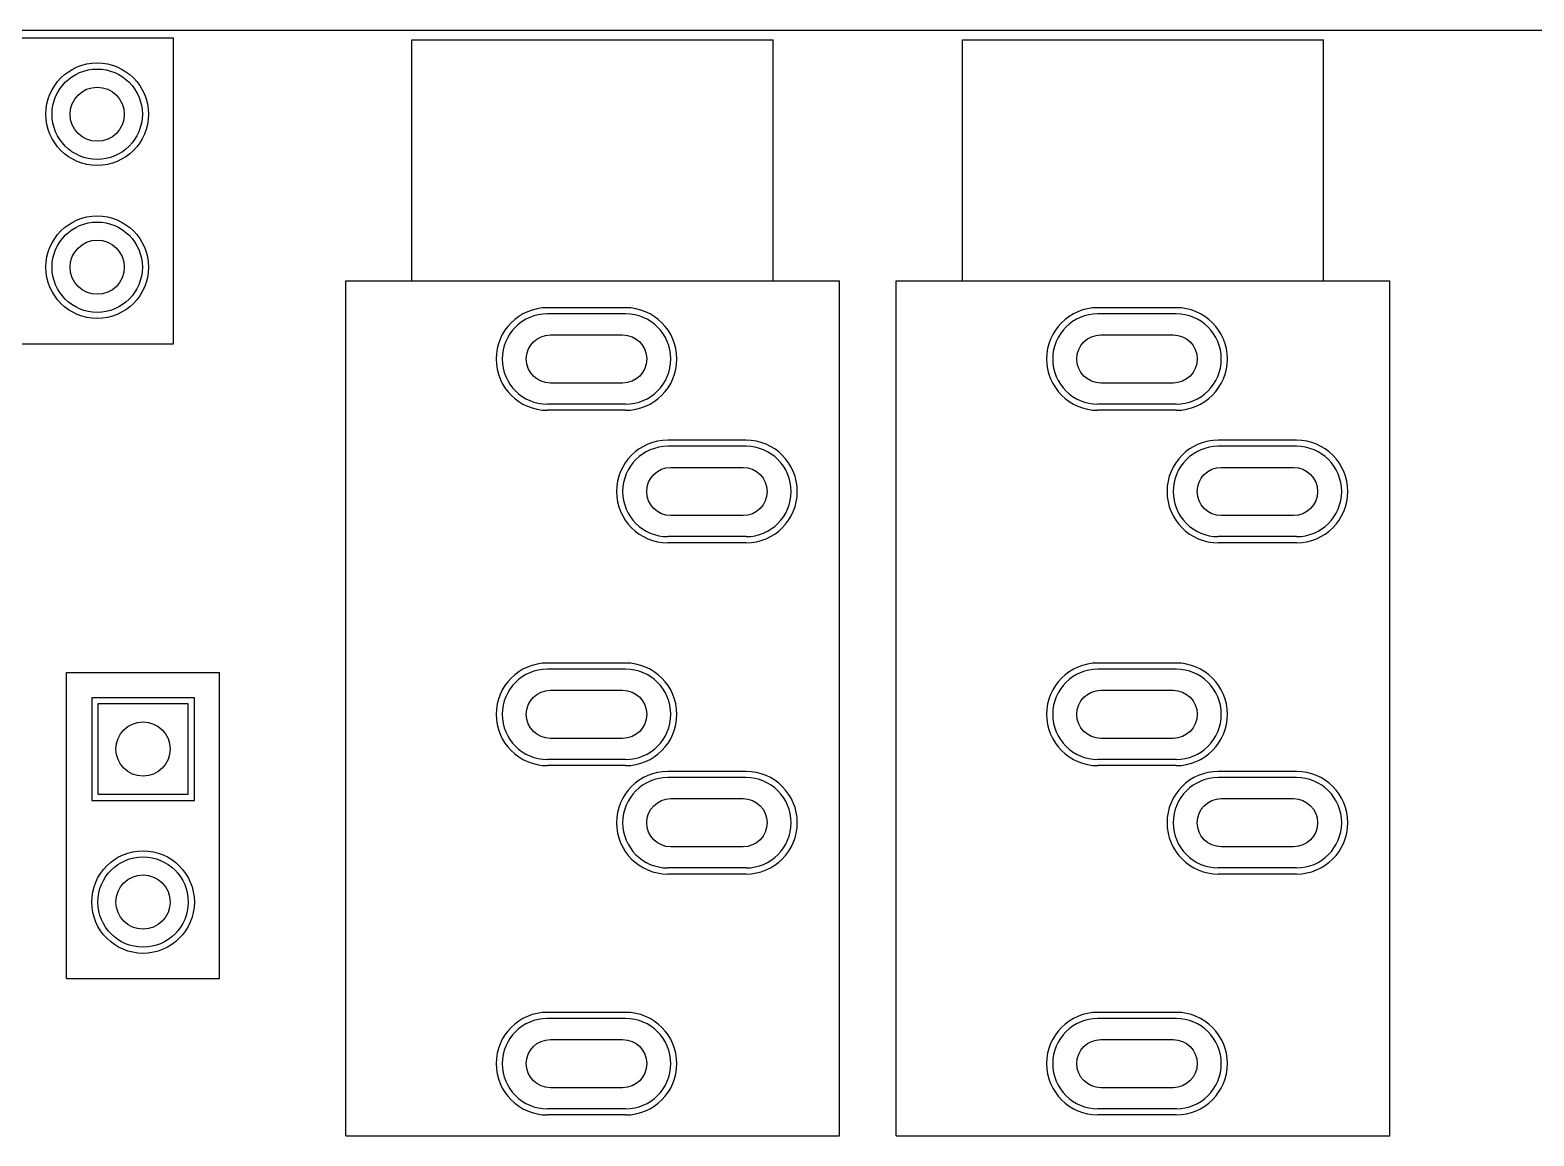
# Model space of a CAD drawing. Header units: millimetres. Extents: x -1 to 143, y -1 to 92.
# Drawn here: x 66.07 to 91.05, y 73.21 to 91.57 of the extents above; entities that cross this region are included whole.
import ezdxf

# ---------------------------------------------------------------- set-up
doc = ezdxf.new("R2010")
doc.units = ezdxf.units.MM
for name, color, linetype in [('BottomLayer', 5, 'Continuous'), ('BottomSolder', 6, 'Continuous'), ('Mechanical1', 6, 'Continuous'), ('PadHoleLayer', 156, 'Continuous'), ('TopLayer', 1, 'Continuous'), ('TopOverlay', 2, 'Continuous'), ('TopSolder', 216, 'Continuous')]:
    doc.layers.add(name, color=color, linetype=linetype)

msp = doc.modelspace()

# ---------------------------------------------------------------- linework, layer by layer
at = {"layer": 'BottomLayer'}
for p, q in [((75.960986, 86.856062), (74.661014, 86.856062)), ((85.104986, 86.856316), (83.805014, 86.856316)), ((75.960986, 85.355938), (74.661014, 85.355938)), ((85.104986, 85.356192), (83.805014, 85.356192)), ((77.960982, 84.656168), (76.66101, 84.656168)), ((87.104982, 84.656168), (85.80501, 84.656168)), ((77.960982, 83.156044), (76.66101, 83.156044)), ((87.104982, 83.156044), (85.80501, 83.156044)), ((75.960986, 80.95615), (74.661014, 80.95615)), ((85.104986, 80.95615), (83.805014, 80.95615)), ((67.194938, 80.379062), (67.194938, 78.878938)), ((68.695062, 80.379062), (67.194938, 80.379062)), ((68.695062, 78.878938), (68.695062, 80.379062)), ((75.960986, 79.456026), (74.661014, 79.456026)), ((85.104986, 79.456026), (83.805014, 79.456026)), ((77.960982, 79.156052), (76.66101, 79.156052)), ((87.104982, 79.156306), (85.80501, 79.156306)), ((67.194938, 78.878938), (68.695062, 78.878938)), ((77.960982, 77.655928), (76.66101, 77.655928)), ((87.104982, 77.656182), (85.80501, 77.656182)), ((75.960986, 75.15606), (74.661014, 75.15606)), ((85.104986, 75.156314), (83.805014, 75.156314)), ((75.960986, 73.655936), (74.661014, 73.655936)), ((85.104986, 73.65619), (83.805014, 73.65619))]:
    msp.add_line(p, q, dxfattribs=at)
for centre in [(67.183, 90.17), (67.183, 87.63), (67.945, 77.089)]:
    msp.add_circle(centre, 0.750062, dxfattribs=at)
for centre, start, end in [((74.661014, 86.106), 90, 270), ((75.960986, 86.106), 270, 90), ((83.805014, 86.106254), 90, 270), ((85.104986, 86.106254), 270, 90), ((76.66101, 83.906106), 90, 270), ((77.960982, 83.906106), 270, 90), ((85.80501, 83.906106), 90, 270), ((87.104982, 83.906106), 270, 90), ((74.661014, 80.206088), 90, 270), ((75.960986, 80.206088), 270, 90), ((83.805014, 80.206088), 90, 270), ((85.104986, 80.206088), 270, 90), ((76.66101, 78.40599), 90, 270), ((77.960982, 78.40599), 270, 90), ((85.80501, 78.406244), 90, 270), ((87.104982, 78.406244), 270, 90), ((74.661014, 74.405998), 90, 270), ((75.960986, 74.405998), 270, 90), ((83.805014, 74.406252), 90, 270), ((85.104986, 74.406252), 270, 90)]:
    msp.add_arc(centre, 0.750062, start, end, dxfattribs=at)
at = {"layer": 'BottomSolder'}
for p, q in [((75.960986, 86.957662), (74.661014, 86.957662)), ((85.104986, 86.957916), (83.805014, 86.957916)), ((75.960986, 85.254338), (74.661014, 85.254338)), ((85.104986, 85.254592), (83.805014, 85.254592)), ((77.960982, 84.757768), (76.66101, 84.757768)), ((87.104982, 84.757768), (85.80501, 84.757768)), ((77.960982, 83.054444), (76.66101, 83.054444)), ((87.104982, 83.054444), (85.80501, 83.054444)), ((75.960986, 81.05775), (74.661014, 81.05775)), ((85.104986, 81.05775), (83.805014, 81.05775)), ((67.093338, 80.480662), (67.093338, 78.777338)), ((68.796662, 80.480662), (67.093338, 80.480662)), ((68.796662, 78.777338), (68.796662, 80.480662)), ((75.960986, 79.354426), (74.661014, 79.354426)), ((77.960982, 79.257652), (76.66101, 79.257652)), ((85.104986, 79.354426), (83.805014, 79.354426)), ((87.104982, 79.257906), (85.80501, 79.257906)), ((67.093338, 78.777338), (68.796662, 78.777338)), ((77.960982, 77.554328), (76.66101, 77.554328)), ((87.104982, 77.554582), (85.80501, 77.554582)), ((75.960986, 75.25766), (74.661014, 75.25766)), ((85.104986, 75.257914), (83.805014, 75.257914)), ((75.960986, 73.554336), (74.661014, 73.554336)), ((85.104986, 73.55459), (83.805014, 73.55459))]:
    msp.add_line(p, q, dxfattribs=at)
for centre in [(67.183, 90.17), (67.183, 87.63), (67.945, 77.089)]:
    msp.add_circle(centre, 0.851662, dxfattribs=at)
for centre, start, end in [((74.661014, 86.106), 90, 270), ((75.960986, 86.106), 270, 90), ((83.805014, 86.106254), 90, 270), ((85.104986, 86.106254), 270, 90), ((76.66101, 83.906106), 90, 270), ((77.960982, 83.906106), 270, 90), ((85.80501, 83.906106), 90, 270), ((87.104982, 83.906106), 270, 90), ((74.661014, 80.206088), 90, 270), ((75.960986, 80.206088), 270, 90), ((83.805014, 80.206088), 90, 270), ((85.104986, 80.206088), 270, 90), ((76.66101, 78.40599), 90, 270), ((77.960982, 78.40599), 270, 90), ((85.80501, 78.406244), 90, 270), ((87.104982, 78.406244), 270, 90), ((74.661014, 74.405998), 90, 270), ((75.960986, 74.405998), 270, 90), ((83.805014, 74.406252), 90, 270), ((85.104986, 74.406252), 270, 90)]:
    msp.add_arc(centre, 0.851662, start, end, dxfattribs=at)
at = {"layer": 'Mechanical1'}
msp.add_line((1.999996, 91.567), (136.049004, 91.567), dxfattribs=at)
at = {"layer": 'PadHoleLayer'}
for points in [[(74.711052, 86.50605), (75.910948, 86.50605, -1), (75.910948, 85.70595), (74.711052, 85.70595, -1)], [(83.855052, 86.506304), (85.054948, 86.506304, -1), (85.054948, 85.706204), (83.855052, 85.706204, -1)], [(76.711048, 84.306156), (77.910944, 84.306156, -1), (77.910944, 83.506056), (76.711048, 83.506056, -1)], [(85.855048, 84.306156), (87.054944, 84.306156, -1), (87.054944, 83.506056), (85.855048, 83.506056, -1)], [(74.711052, 80.606138), (75.910948, 80.606138, -1), (75.910948, 79.806038), (74.711052, 79.806038, -1)], [(83.855052, 80.606138), (85.054948, 80.606138, -1), (85.054948, 79.806038), (83.855052, 79.806038, -1)], [(76.711048, 78.80604), (77.910944, 78.80604, -1), (77.910944, 78.00594), (76.711048, 78.00594, -1)], [(85.855048, 78.806294), (87.054944, 78.806294, -1), (87.054944, 78.006194), (85.855048, 78.006194, -1)], [(74.711052, 74.806048), (75.910948, 74.806048, -1), (75.910948, 74.005948), (74.711052, 74.005948, -1)], [(83.855052, 74.806302), (85.054948, 74.806302, -1), (85.054948, 74.006202), (83.855052, 74.006202, -1)]]:
    msp.add_lwpolyline(points, format="xyb", close=True, dxfattribs=at)
for centre in [(67.183, 90.17), (67.183, 87.63), (67.945, 79.629), (67.945, 77.089)]:
    msp.add_circle(centre, 0.449961, dxfattribs=at)
at = {"layer": 'TopLayer'}
for p, q in [((75.960986, 86.856062), (74.661014, 86.856062)), ((85.104986, 86.856316), (83.805014, 86.856316)), ((75.960986, 85.355938), (74.661014, 85.355938)), ((85.104986, 85.356192), (83.805014, 85.356192)), ((77.960982, 84.656168), (76.66101, 84.656168)), ((87.104982, 84.656168), (85.80501, 84.656168)), ((77.960982, 83.156044), (76.66101, 83.156044)), ((87.104982, 83.156044), (85.80501, 83.156044)), ((75.960986, 80.95615), (74.661014, 80.95615)), ((85.104986, 80.95615), (83.805014, 80.95615)), ((67.194938, 80.379062), (67.194938, 78.878938)), ((68.695062, 80.379062), (67.194938, 80.379062)), ((68.695062, 78.878938), (68.695062, 80.379062)), ((75.960986, 79.456026), (74.661014, 79.456026)), ((85.104986, 79.456026), (83.805014, 79.456026)), ((77.960982, 79.156052), (76.66101, 79.156052)), ((87.104982, 79.156306), (85.80501, 79.156306)), ((67.194938, 78.878938), (68.695062, 78.878938)), ((77.960982, 77.655928), (76.66101, 77.655928)), ((87.104982, 77.656182), (85.80501, 77.656182)), ((75.960986, 75.15606), (74.661014, 75.15606)), ((85.104986, 75.156314), (83.805014, 75.156314)), ((75.960986, 73.655936), (74.661014, 73.655936)), ((85.104986, 73.65619), (83.805014, 73.65619))]:
    msp.add_line(p, q, dxfattribs=at)
for centre in [(67.183, 90.17), (67.183, 87.63), (67.945, 77.089)]:
    msp.add_circle(centre, 0.750062, dxfattribs=at)
for centre, start, end in [((74.661014, 86.106), 90, 270), ((75.960986, 86.106), 270, 90), ((83.805014, 86.106254), 90, 270), ((85.104986, 86.106254), 270, 90), ((76.66101, 83.906106), 90, 270), ((77.960982, 83.906106), 270, 90), ((85.80501, 83.906106), 90, 270), ((87.104982, 83.906106), 270, 90), ((74.661014, 80.206088), 90, 270), ((75.960986, 80.206088), 270, 90), ((83.805014, 80.206088), 90, 270), ((85.104986, 80.206088), 270, 90), ((76.66101, 78.40599), 90, 270), ((77.960982, 78.40599), 270, 90), ((85.80501, 78.406244), 90, 270), ((87.104982, 78.406244), 270, 90), ((74.661014, 74.405998), 90, 270), ((75.960986, 74.405998), 270, 90), ((83.805014, 74.406252), 90, 270), ((85.104986, 74.406252), 270, 90)]:
    msp.add_arc(centre, 0.750062, start, end, dxfattribs=at)
at = {"layer": 'TopOverlay'}
for p, q in [((17.653, 91.44), (68.453, 91.44)), ((68.453, 86.36), (68.453, 91.44)), ((72.411082, 91.405964), (78.41107, 91.405964)), ((72.411082, 87.406226), (72.411082, 91.405964)), ((78.41107, 87.406226), (78.41107, 91.405964)), ((81.555082, 87.406226), (81.555082, 91.406218)), ((81.555082, 91.406218), (87.55507, 91.406218)), ((87.55507, 87.406226), (87.55507, 91.406218)), ((71.311008, 73.206102), (71.311008, 87.406226)), ((71.311008, 87.406226), (79.51089, 87.406226)), ((79.51089, 73.206102), (79.51089, 87.406226)), ((80.455008, 87.406226), (88.65489, 87.406226)), ((80.455008, 73.206102), (80.455008, 87.406226)), ((88.65489, 73.206102), (88.65489, 87.406226)), ((17.653, 86.36), (68.453, 86.36)), ((66.675, 75.819), (66.675, 80.899)), ((66.675, 80.899), (69.215, 80.899)), ((69.215, 75.819), (69.215, 80.899)), ((66.675, 75.819), (69.215, 75.819)), ((71.311008, 73.206102), (79.51089, 73.206102)), ((80.455008, 73.206102), (88.65489, 73.206102))]:
    msp.add_line(p, q, dxfattribs=at)
at = {"layer": 'TopSolder'}
for p, q in [((75.960986, 86.957662), (74.661014, 86.957662)), ((85.104986, 86.957916), (83.805014, 86.957916)), ((75.960986, 85.254338), (74.661014, 85.254338)), ((85.104986, 85.254592), (83.805014, 85.254592)), ((77.960982, 84.757768), (76.66101, 84.757768)), ((87.104982, 84.757768), (85.80501, 84.757768)), ((77.960982, 83.054444), (76.66101, 83.054444)), ((87.104982, 83.054444), (85.80501, 83.054444)), ((75.960986, 81.05775), (74.661014, 81.05775)), ((85.104986, 81.05775), (83.805014, 81.05775)), ((67.093338, 80.480662), (67.093338, 78.777338)), ((68.796662, 80.480662), (67.093338, 80.480662)), ((68.796662, 78.777338), (68.796662, 80.480662)), ((75.960986, 79.354426), (74.661014, 79.354426)), ((77.960982, 79.257652), (76.66101, 79.257652)), ((85.104986, 79.354426), (83.805014, 79.354426)), ((87.104982, 79.257906), (85.80501, 79.257906)), ((67.093338, 78.777338), (68.796662, 78.777338)), ((77.960982, 77.554328), (76.66101, 77.554328)), ((87.104982, 77.554582), (85.80501, 77.554582)), ((75.960986, 75.25766), (74.661014, 75.25766)), ((85.104986, 75.257914), (83.805014, 75.257914)), ((75.960986, 73.554336), (74.661014, 73.554336)), ((85.104986, 73.55459), (83.805014, 73.55459))]:
    msp.add_line(p, q, dxfattribs=at)
for centre in [(67.183, 90.17), (67.183, 87.63), (67.945, 77.089)]:
    msp.add_circle(centre, 0.851662, dxfattribs=at)
for centre, start, end in [((74.661014, 86.106), 90, 270), ((75.960986, 86.106), 270, 90), ((83.805014, 86.106254), 90, 270), ((85.104986, 86.106254), 270, 90), ((76.66101, 83.906106), 90, 270), ((77.960982, 83.906106), 270, 90), ((85.80501, 83.906106), 90, 270), ((87.104982, 83.906106), 270, 90), ((74.661014, 80.206088), 90, 270), ((75.960986, 80.206088), 270, 90), ((83.805014, 80.206088), 90, 270), ((85.104986, 80.206088), 270, 90), ((76.66101, 78.40599), 90, 270), ((77.960982, 78.40599), 270, 90), ((85.80501, 78.406244), 90, 270), ((87.104982, 78.406244), 270, 90), ((74.661014, 74.405998), 90, 270), ((75.960986, 74.405998), 270, 90), ((83.805014, 74.406252), 90, 270), ((85.104986, 74.406252), 270, 90)]:
    msp.add_arc(centre, 0.851662, start, end, dxfattribs=at)

doc.saveas('drawing.dxf')
